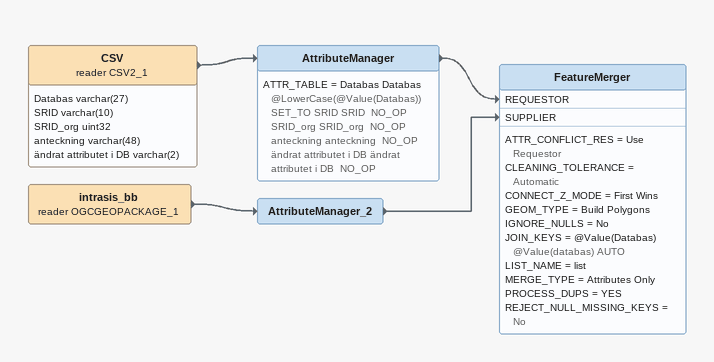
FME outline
CSV (reader CSV2_1)
    attributes: Databas varchar(27), SRID varchar(10), SRID_org uint32, anteckning varchar(48), ändrat attributet i DB varchar(2)
    -> AttributeManager
AttributeManager
    ATTR_TABLE = Databas Databas @LowerCase(@Value(Databas)) SET_TO SRID SRID  NO_OP SRID_org SRID_org  NO_OP anteckning anteckning  NO_OP ändrat attributet i DB ändrat attributet i DB  NO_OP
    -> FeatureMerger [REQUESTOR]
intrasis_bb (reader OGCGEOPACKAGE_1)
    -> AttributeManager_2
AttributeManager_2
    -> FeatureMerger [SUPPLIER]
FeatureMerger
    ATTR_CONFLICT_RES = Use Requestor
    CLEANING_TOLERANCE = Automatic
    CONNECT_Z_MODE = First Wins
    GEOM_TYPE = Build Polygons
    IGNORE_NULLS = No
    JOIN_KEYS = @Value(Databas) @Value(databas) AUTO
    LIST_NAME = list
    MERGE_TYPE = Attributes Only
    PROCESS_DUPS = YES
    REJECT_NULL_MISSING_KEYS = No
